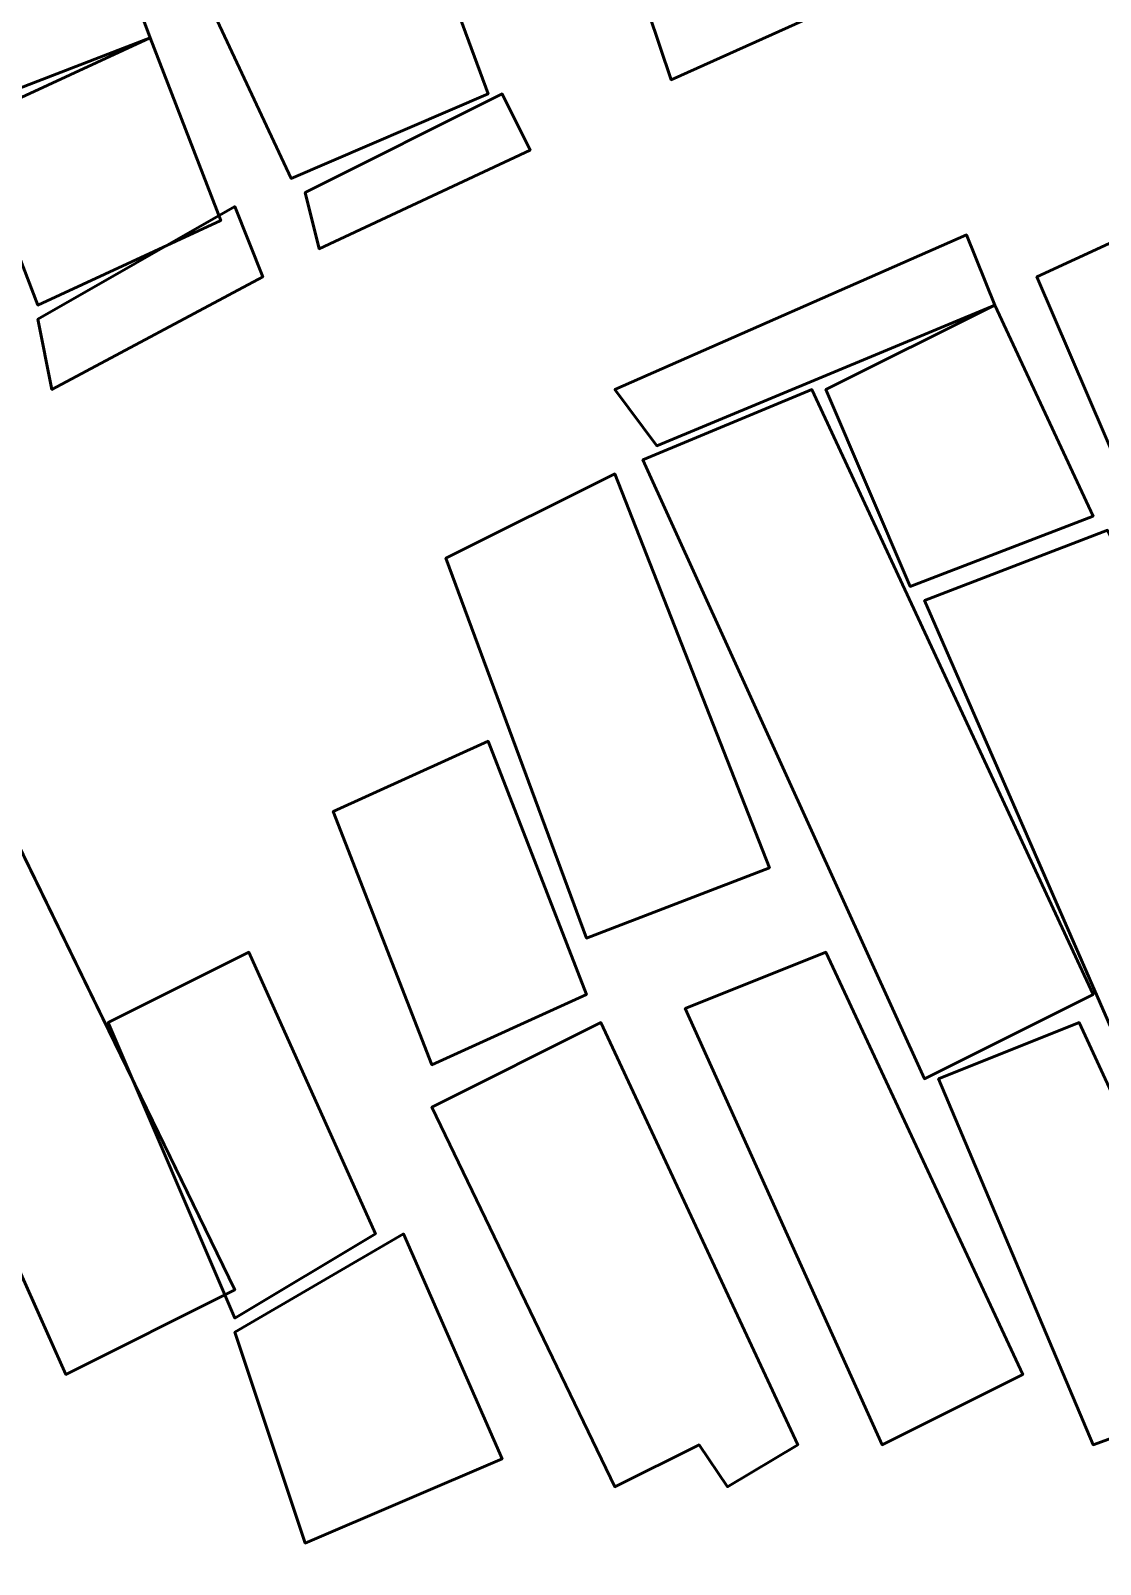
# Model space of a CAD drawing. Header units: metres. Extents: x -246 to 254, y -250 to 250.
# Drawn here: x -56.2 to -18.2, y -170.2 to -115.8 of the extents above; entities that cross this region are included whole.
import ezdxf

# ---------------------------------------------------------------- set-up
doc = ezdxf.new("R2010")
doc.units = ezdxf.units.M
doc.header["$LTSCALE"] = 5.08
doc.layers.add('一般', color=7, linetype='Continuous', lineweight=5)

# ---------------------------------------------------------------- blocks, each defined once
blk = doc.blocks.new('屋根 (3D)')
at = {"layer": '一般', "color": 31, "linetype": 'Continuous', "lineweight": 50}
for points in [[(-62, -96), (-62, -96, 0.5), (-68, -99, 0.5), (-68, -99)], [(-56.5, -110), (-56.5, -110, 0.5), (-62, -96, 0.5), (-62, -96)], [(-68, -99), (-68, -99, 0.5), (-63, -112.5, 0.5), (-63, -112.5)], [(-63, -112.5), (-63, -112.5, 0.5), (-56.5, -110, 0.5), (-56.5, -110)]]:
    blk.add_3dface(points, dxfattribs=at)
at = {"layer": '一般', "color": 31, "linetype": 'Continuous', "lineweight": 50, "invisible_edges": 8}
for points in [[(-68, -99, 0.5), (-63, -112.5, 0.5), (-56.5, -110, 0.5), (-62, -96, 0.5)], [(-68, -99), (-63, -112.5), (-56.5, -110), (-62, -96)]]:
    blk.add_3dface(points, dxfattribs=at)
blk = doc.blocks.new('市街地地図 (3D)')
at = {"layer": '一般', "color": 31, "linetype": 'Continuous', "lineweight": 50}
for points, invisible_edges in [([(-88.5, -75.5, 3), (-85, -83, 3), (-78.5, -80.5, 3), (-81.5, -72.5, 3)], 8), ([(-88.5, -75.5), (-85, -83), (-78.5, -80.5), (-81.5, -72.5)], 8), ([(-73.5, -76.5, 6), (-70, -73, 6), (-66.5, -82.5, 6), (-73.5, -76.5, 6)], 13), ([(-73.5, -76.5), (-70, -73), (-66.5, -82.5), (-73.5, -76.5)], 13), ([(-73.5, -85.5, 6), (-77, -78, 6), (-73.5, -76.5, 6), (-73.5, -85.5, 6)], 12), ([(-73.5, -85.5), (-77, -78), (-73.5, -76.5), (-73.5, -85.5)], 12), ([(-73.5, -76.5, 6), (-66.5, -82.5, 6), (-73.5, -85.5, 6), (-73.5, -76.5, 6)], 13), ([(-73.5, -76.5), (-66.5, -82.5), (-73.5, -85.5), (-73.5, -76.5)], 13), ([(-85, -83.5, 6), (-82.5, -90, 6), (-76, -87, 6), (-78.5, -80.5, 6)], 8), ([(-85, -83.5), (-82.5, -90), (-76, -87), (-78.5, -80.5)], 8), ([(-54.5, -93, 6), (-51.5, -100, 6), (-45, -97.5, 6), (-48.5, -90, 6)], 8), ([(-54.5, -93), (-51.5, -100), (-45, -97.5), (-48.5, -90)], 8), ([(-61, -95.5, 6), (-51, -117.5, 6), (-45, -114.5, 6), (-55, -93, 6)], 8), ([(-61, -95.5), (-51, -117.5), (-45, -114.5), (-55, -93)], 8), ([(-51, -100.5, 5.4), (-39, -128, 5.4), (-31.5, -125.5, 5.4), (-44.5, -98, 5.4)], 8), ([(-51, -100.5), (-39, -128), (-31.5, -125.5), (-44.5, -98)], 8), ([(-72, -108, 9), (-68.5, -117, 9), (-63, -114.5, 9), (-66.5, -105.5, 9)], 8), ([(-72, -108), (-68.5, -117), (-63, -114.5), (-66.5, -105.5)], 8), ([(-90, -109, 4.5), (-81.5, -128, 4.5), (-75.5, -125, 4.5), (-84.5, -106.5, 4.5)], 8), ([(-90, -109), (-81.5, -128), (-75.5, -125), (-84.5, -106.5)], 8), ([(-80, -115.5, 6), (-75.5, -126, 6), (-70.5, -123, 6), (-75, -113, 6)], 8), ([(-80, -115.5), (-75.5, -126), (-70.5, -123), (-75, -113)], 8), ([(-59.5, -115, 3), (-52.5, -130.5, 3), (-47.5, -128, 3), (-54.5, -113, 3)], 8), ([(-59.5, -115), (-52.5, -130.5), (-47.5, -128), (-54.5, -113)], 8), ([(-62.5, -115.5, 4.2), (-59, -130.5, 4.2), (-68.5, -118.5, 4.2), (-62.5, -115.5, 4.2)], 11), ([(-62.5, -115.5), (-59, -130.5), (-68.5, -118.5), (-62.5, -115.5)], 11), ([(-62.5, -115.5, 4.2), (-55.5, -130.5, 4.2), (-59, -130.5, 4.2), (-62.5, -115.5, 4.2)], 14), ([(-62.5, -115.5), (-55.5, -130.5), (-59, -130.5), (-62.5, -115.5)], 14), ([(-50.5, -117.5, 3), (-45, -130.5, 3), (-39.5, -128.5, 3), (-45.5, -115.5, 3)], 8), ([(-50.5, -117.5), (-45, -130.5), (-39.5, -128.5), (-45.5, -115.5)], 8), ([(-59, -130.5, 4.2), (-62, -132, 4.2), (-68.5, -118.5, 4.2), (-59, -130.5, 4.2)], 12), ([(-59, -130.5), (-62, -132), (-68.5, -118.5), (-59, -130.5)], 12), ([(-75.5, -126.5, 6), (-73, -134, 6), (-66, -131, 6), (-69.5, -123, 6)], 8), ([(-75.5, -126.5), (-73, -134), (-66, -131), (-69.5, -123)], 8), ([(-55.5, -130.5, 4.2), (-58, -132, 4.2), (-59, -130.5, 4.2), (-55.5, -130.5, 4.2)], 12), ([(-55.5, -130.5), (-58, -132), (-59, -130.5), (-55.5, -130.5)], 12)]:
    blk.add_3dface(points, dxfattribs=dict(at, invisible_edges=invisible_edges))
for points in [[(-78.5, -80.5), (-78.5, -80.5, 3), (-81.5, -72.5, 3), (-81.5, -72.5)], [(-66.5, -82.5), (-66.5, -82.5, 6), (-70, -73, 6), (-70, -73)], [(-77, -78), (-77, -78, 6), (-73.5, -85.5, 6), (-73.5, -85.5)], [(-85, -83), (-85, -83, 3), (-78.5, -80.5, 3), (-78.5, -80.5)], [(-78.5, -80.5), (-78.5, -80.5, 6), (-85, -83.5, 6), (-85, -83.5)], [(-76, -87), (-76, -87, 6), (-78.5, -80.5, 6), (-78.5, -80.5)], [(-73.5, -85.5), (-73.5, -85.5, 6), (-66.5, -82.5, 6), (-66.5, -82.5)], [(-85, -83.5), (-85, -83.5, 6), (-82.5, -90, 6), (-82.5, -90)], [(-82.5, -90), (-82.5, -90, 6), (-76, -87, 6), (-76, -87)], [(-48.5, -90), (-48.5, -90, 6), (-54.5, -93, 6), (-54.5, -93)], [(-45, -97.5), (-45, -97.5, 6), (-48.5, -90, 6), (-48.5, -90)], [(-55, -93), (-55, -93, 6), (-61, -95.5, 6), (-61, -95.5)], [(-45, -114.5), (-45, -114.5, 6), (-55, -93, 6), (-55, -93)], [(-54.5, -93), (-54.5, -93, 6), (-51.5, -100, 6), (-51.5, -100)], [(-61, -95.5), (-61, -95.5, 6), (-51, -117.5, 6), (-51, -117.5)], [(-51.5, -100), (-51.5, -100, 6), (-45, -97.5, 6), (-45, -97.5)], [(-44.5, -98), (-44.5, -98, 5.4), (-51, -100.5, 5.4), (-51, -100.5)], [(-51, -100.5), (-51, -100.5, 5.4), (-39, -128, 5.4), (-39, -128)], [(-66.5, -105.5), (-66.5, -105.5, 9), (-72, -108, 9), (-72, -108)], [(-63, -114.5), (-63, -114.5, 9), (-66.5, -105.5, 9), (-66.5, -105.5)], [(-75.5, -125), (-75.5, -125, 4.5), (-84.5, -106.5, 4.5), (-84.5, -106.5)], [(-72, -108), (-72, -108, 9), (-68.5, -117, 9), (-68.5, -117)], [(-90, -109), (-90, -109, 4.5), (-81.5, -128, 4.5), (-81.5, -128)], [(-75, -113), (-75, -113, 6), (-80, -115.5, 6), (-80, -115.5)], [(-70.5, -123), (-70.5, -123, 6), (-75, -113, 6), (-75, -113)], [(-54.5, -113), (-54.5, -113, 3), (-59.5, -115, 3), (-59.5, -115)], [(-47.5, -128), (-47.5, -128, 3), (-54.5, -113, 3), (-54.5, -113)], [(-68.5, -117), (-68.5, -117, 9), (-63, -114.5, 9), (-63, -114.5)], [(-51, -117.5), (-51, -117.5, 6), (-45, -114.5, 6), (-45, -114.5)], [(-80, -115.5), (-80, -115.5, 6), (-75.5, -126, 6), (-75.5, -126)], [(-62.5, -115.5), (-62.5, -115.5, 4.2), (-68.5, -118.5, 4.2), (-68.5, -118.5)], [(-55.5, -130.5), (-55.5, -130.5, 4.2), (-62.5, -115.5, 4.2), (-62.5, -115.5)], [(-59.5, -115), (-59.5, -115, 3), (-52.5, -130.5, 3), (-52.5, -130.5)], [(-45.5, -115.5), (-45.5, -115.5, 3), (-50.5, -117.5, 3), (-50.5, -117.5)], [(-39.5, -128.5), (-39.5, -128.5, 3), (-45.5, -115.5, 3), (-45.5, -115.5)], [(-50.5, -117.5), (-50.5, -117.5, 3), (-45, -130.5, 3), (-45, -130.5)], [(-68.5, -118.5), (-68.5, -118.5, 4.2), (-62, -132, 4.2), (-62, -132)], [(-75.5, -126), (-75.5, -126, 6), (-70.5, -123, 6), (-70.5, -123)], [(-69.5, -123), (-69.5, -123, 6), (-75.5, -126.5, 6), (-75.5, -126.5)], [(-66, -131), (-66, -131, 6), (-69.5, -123, 6), (-69.5, -123)], [(-81.5, -128), (-81.5, -128, 4.5), (-75.5, -125, 4.5), (-75.5, -125)], [(-75.5, -126.5), (-75.5, -126.5, 6), (-73, -134, 6), (-73, -134)], [(-52.5, -130.5), (-52.5, -130.5, 3), (-47.5, -128, 3), (-47.5, -128)], [(-45, -130.5), (-45, -130.5, 3), (-39.5, -128.5, 3), (-39.5, -128.5)], [(-62, -132), (-62, -132, 4.2), (-59, -130.5, 4.2), (-59, -130.5)], [(-59, -130.5), (-59, -130.5, 4.2), (-58, -132, 4.2), (-58, -132)], [(-58, -132), (-58, -132, 4.2), (-55.5, -130.5, 4.2), (-55.5, -130.5)], [(-73, -134), (-73, -134, 6), (-66, -131, 6), (-66, -131)]]:
    blk.add_3dface(points, dxfattribs=at)
at = {"layer": '一般', "color": 1}
blk.add_blockref('屋根 (3D)', (0, 0, 3), dxfattribs=at)
blk = doc.blocks.new('アーケイド (3D)')
at = {"layer": '一般', "color": 31, "linetype": 'Continuous', "lineweight": 50}
for points in [[(-66, -82.5), (-66, -82.5, 0.5), (-73, -86, 0.5), (-73, -86)], [(-65, -84.5), (-65, -84.5, 0.5), (-66, -82.5, 0.5), (-66, -82.5)], [(-72.5, -88), (-72.5, -88, 0.5), (-65, -84.5, 0.5), (-65, -84.5)], [(-73, -86), (-73, -86, 0.5), (-72.5, -88, 0.5), (-72.5, -88)], [(-40.5, -86), (-40.5, -86, 0.5), (-47, -89, 0.5), (-47, -89)], [(-75.5, -86.5), (-75.5, -86.5, 0.5), (-82.5, -90.5, 0.5), (-82.5, -90.5)], [(-74.5, -89), (-74.5, -89, 0.5), (-75.5, -86.5, 0.5), (-75.5, -86.5)], [(-49.5, -87.5), (-49.5, -87.5, 0.5), (-62, -93, 0.5), (-62, -93)], [(-48.5, -90), (-48.5, -90, 0.5), (-49.5, -87.5, 0.5), (-49.5, -87.5)], [(-82, -93), (-82, -93, 0.5), (-74.5, -89, 0.5), (-74.5, -89)], [(-47, -89), (-47, -89, 0.5), (-44, -96, 0.5), (-44, -96)], [(-60.5, -95), (-60.5, -95, 0.5), (-48.5, -90, 0.5), (-48.5, -90)], [(-82.5, -90.5), (-82.5, -90.5, 0.5), (-82, -93, 0.5), (-82, -93)], [(-62, -93), (-62, -93, 0.5), (-60.5, -95, 0.5), (-60.5, -95)]]:
    blk.add_3dface(points, dxfattribs=at)
at = {"layer": '一般', "color": 31, "linetype": 'Continuous', "lineweight": 50, "invisible_edges": 8}
for points in [[(-73, -86, 0.5), (-72.5, -88, 0.5), (-65, -84.5, 0.5), (-66, -82.5, 0.5)], [(-73, -86), (-72.5, -88), (-65, -84.5), (-66, -82.5)], [(-47, -89, 0.5), (-44, -96, 0.5), (-38, -93, 0.5), (-40.5, -86, 0.5)], [(-47, -89), (-44, -96), (-38, -93), (-40.5, -86)], [(-82.5, -90.5, 0.5), (-82, -93, 0.5), (-74.5, -89, 0.5), (-75.5, -86.5, 0.5)], [(-82.5, -90.5), (-82, -93), (-74.5, -89), (-75.5, -86.5)], [(-62, -93, 0.5), (-60.5, -95, 0.5), (-48.5, -90, 0.5), (-49.5, -87.5, 0.5)], [(-62, -93), (-60.5, -95), (-48.5, -90), (-49.5, -87.5)]]:
    blk.add_3dface(points, dxfattribs=at)
at = {"layer": '一般', "color": 1}
for name, p in [('市街地地図 (3D)', (0, 0)), ('屋根 (3D)', (0, 0, 3))]:
    blk.add_blockref(name, p, dxfattribs=at)
blk = doc.blocks.new('ピロティ- (3D)')
at = {"layer": '一般', "color": 31, "linetype": 'Continuous', "lineweight": 50}
for points in [[(-33.2, -67.6), (-33.2, -67.6, 0.5), (-39, -70.8, 0.5), (-39, -70.8)], [(-32, -69.6), (-32, -69.6, 0.5), (-33.2, -67.6, 0.5), (-33.2, -67.6)], [(-38.4, -71.8), (-38.4, -71.8, 0.5), (-32, -69.6, 0.5), (-32, -69.6)], [(-39, -70.8), (-39, -70.8, 0.5), (-38.4, -71.8, 0.5), (-38.4, -71.8)], [(-26.6, -77.4), (-26.6, -77.4, 0.5), (-21.2, -74.8, 0.5), (-21.2, -74.8)], [(-21.2, -74.8), (-21.2, -74.8, 0.5), (-20.6, -76.8, 0.5), (-20.6, -76.8)], [(-53.2, -76), (-53.2, -76, 2), (-60.8, -79.6, 2), (-60.8, -79.6)], [(-52, -78.4), (-52, -78.4, 2), (-53.2, -76, 2), (-53.2, -76)], [(-20.6, -76.8), (-20.6, -76.8, 0.5), (-25.6, -79.2, 0.5), (-25.6, -79.2)], [(-25.6, -79.2), (-25.6, -79.2, 0.5), (-26.6, -77.4, 0.5), (-26.6, -77.4)], [(-60, -82), (-60, -82, 2), (-52, -78.4, 2), (-52, -78.4)], [(-60.8, -79.6), (-60.8, -79.6, 2), (-60, -82, 2), (-60, -82)]]:
    blk.add_3dface(points, dxfattribs=at)
at = {"layer": '一般', "color": 31, "linetype": 'Continuous', "lineweight": 50, "invisible_edges": 8}
for points in [[(-39, -70.8, 0.5), (-38.4, -71.8, 0.5), (-32, -69.6, 0.5), (-33.2, -67.6, 0.5)], [(-39, -70.8), (-38.4, -71.8), (-32, -69.6), (-33.2, -67.6)], [(-25.6, -79.2, 0.5), (-26.6, -77.4, 0.5), (-21.2, -74.8, 0.5), (-20.6, -76.8, 0.5)], [(-25.6, -79.2), (-26.6, -77.4), (-21.2, -74.8), (-20.6, -76.8)], [(-60.8, -79.6, 2), (-60, -82, 2), (-52, -78.4, 2), (-53.2, -76, 2)], [(-60.8, -79.6), (-60, -82), (-52, -78.4), (-53.2, -76)]]:
    blk.add_3dface(points, dxfattribs=at)
blk = doc.blocks.new('敷地 (3D)')
at = {"layer": '一般', "color": 19, "linetype": 'Continuous', "lineweight": 50}
for points in [[(-272.5, 285.5, 0.1), (227.5, 285.5, 0.1), (227.5, -214.5, 0.1), (-272.5, -214.5, 0.1)], [(-272.5, 285.5), (227.5, 285.5), (227.5, -214.5), (-272.5, -214.5)]]:
    blk.add_3dface(points, dxfattribs=at)
blk = doc.blocks.new('高層建築・集合住宅 (3D)')
at = {"layer": '一般', "color": 7}
for name, p in [('敷地 (3D)', (0, 0)), ('アーケイド (3D)', (0, 0, 2.4)), ('市街地地図 (3D)', (0, 0)), ('屋根 (3D)', (0, 0, 3)), ('ピロティ- (3D)', (0, 0, 4))]:
    blk.add_blockref(name, p, dxfattribs=at)
at = {"layer": '一般', "color": 1}
for name, p in [('アーケイド (3D)', (0, 0, 2.4)), ('市街地地図 (3D)', (0, 0)), ('アーケイド (3D)', (0, 0, 2.4)), ('市街地地図 (3D)', (0, 0)), ('屋根 (3D)', (0, 0, 3)), ('屋根 (3D)', (0, 0, 3))]:
    blk.add_blockref(name, p, dxfattribs=at)
at = {"layer": '一般', "color": 31}
for name, p in [('アーケイド (3D)', (0, 0, 2.4)), ('市街地地図 (3D)', (0, 0)), ('屋根 (3D)', (0, 0, 3)), ('ピロティ- (3D)', (0, 0, 4))]:
    blk.add_blockref(name, p, dxfattribs=at)

msp = doc.modelspace()

# ---------------------------------------------------------------- block references
at = {"layer": '一般', "color": 7}
for name, p in [('高層建築・集合住宅 (3D)', (26.5, -35.5)), ('アーケイド (3D)', (26.5, -35.5, 2.4)), ('市街地地図 (3D)', (26.5, -35.5)), ('屋根 (3D)', (26.5, -35.5, 3)), ('ピロティ- (3D)', (26.5, -35.5, 4))]:
    msp.add_blockref(name, p, dxfattribs=at)

doc.saveas('drawing.dxf')
